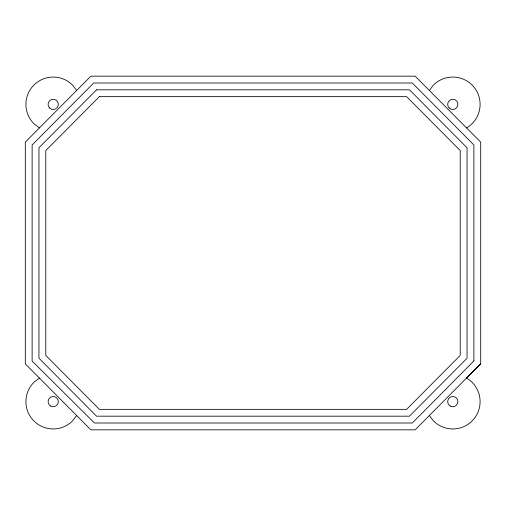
<?xml version="1.0" encoding="UTF-8"?>
<svg xmlns="http://www.w3.org/2000/svg" width="506" height="506" viewBox="0 0 506 506"><rect width="100%" height="100%" fill="white"/><g stroke="black" fill="none" stroke-linecap="round" stroke-linejoin="round"><path stroke-width="0.76" d="M429.385 90.498L433.085 85.457A27.311 27.311 0 0 1 474.116 87.298A27.311 27.311 0 0 1 466.93 127.733L466.551 127.898M76.665 415.552L72.459 421.005A27.311 27.311 0 0 1 33.839 420.884A27.311 27.311 0 0 1 33.959 382.258L39.436 378.083M466.519 378.026L429.347 415.54L433.421 420.884A27.311 27.311 0 0 0 474.407 418.329A27.311 27.311 0 0 0 466.519 378.026L480.7 363.858L480.7 142.142L415.141 76.166L90.859 76.166L25.3 142.142L25.3 363.858L90.859 429.834L415.141 429.834L429.588 415.299M466.81 377.837L480.7 363.858M39.436 127.917L33.959 123.742A27.311 27.311 0 0 1 33.839 85.116A27.311 27.311 0 0 1 72.459 84.995L76.665 90.447M473.875 360.904L412.333 423.01L94.483 423.01L32.125 361.044L32.125 144.956L93.699 82.99L412.301 82.99L473.875 144.956L473.875 360.904M96.538 89.821L38.956 147.771L38.956 358.229L96.538 416.179L409.462 416.179L467.044 358.229L467.044 147.771L409.487 89.821L96.538 89.821M99.378 96.646L45.78 150.586L45.78 355.414L99.378 409.354L406.622 409.354L460.22 355.414L460.22 150.586L406.622 96.646L99.378 96.646M450.232 406.065A5.123 5.123 0 0 0 457.911 401.631A5.123 5.123 0 0 0 450.232 397.197A5.123 5.123 0 0 0 450.232 406.065M50.651 406.065A5.123 5.123 0 0 0 58.329 401.631A5.123 5.123 0 0 0 50.651 397.197A5.123 5.123 0 0 0 50.651 406.065M449.17 107.987A5.123 5.123 0 0 0 457.74 105.691A5.123 5.123 0 0 0 451.466 99.423A5.123 5.123 0 0 0 449.17 107.987M49.588 107.987A5.123 5.123 0 0 0 58.152 105.691A5.123 5.123 0 0 0 51.884 99.423A5.123 5.123 0 0 0 49.588 107.987"/></g></svg>
